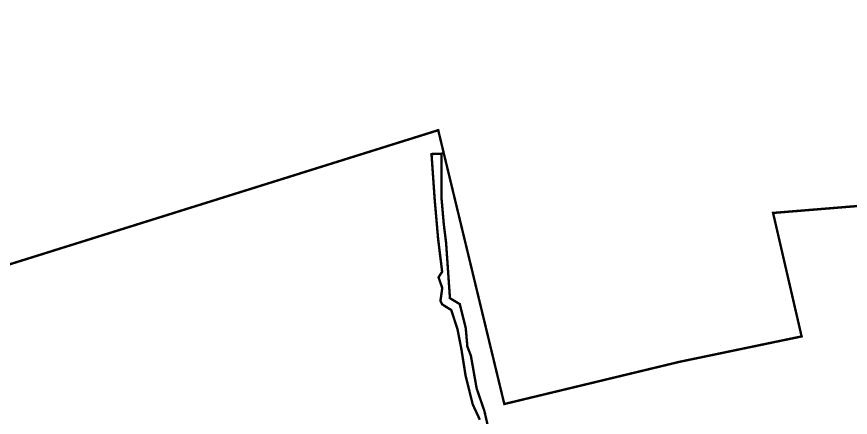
# Model space of a CAD drawing. Header units: metres. Extents: x 561401 to 594056, y 8460144 to 8508504.
# Drawn here: x 576346.4 to 576416.3, y 8492592 to 8492625.6 of the extents above; entities that cross this region are included whole.
import ezdxf

# ---------------------------------------------------------------- set-up
doc = ezdxf.new("R2010")
doc.units = ezdxf.units.M
doc.layers.add('1.2. AFECTADOS BASE GRAFICA ESTATAL NO INSCRITO', color=30, linetype='Continuous')
doc.layers.add('1.7 PIRCA DE PIEDRA', color=8, linetype='Continuous')

msp = doc.modelspace()

# ---------------------------------------------------------------- linework, layer by layer
at = {"layer": '1.2. AFECTADOS BASE GRAFICA ESTATAL NO INSCRITO', "color": 64, "linetype": 'Continuous', "lineweight": -3, "const_width": 0.2}
msp.add_lwpolyline([(576475.056, 8492622.576), (576459.813, 8492625.455), (576454.781, 8492618.623), (576424.26, 8492619.503), (576419.814, 8492609.938), (576409.834, 8492609.124), (576412.228, 8492598.778), (576401.971, 8492596.648), (576387.285, 8492593.115), (576381.74, 8492616.057), (576341.021, 8492603.33)], dxfattribs=at)
at = {"layer": '1.7 PIRCA DE PIEDRA', "color": 64, "linetype": 'Continuous', "lineweight": -3, "const_width": 0.2}
msp.add_lwpolyline([(576386.314, 8492589.494), (576385.611, 8492592.539), (576384.964, 8492594.418), (576384.48, 8492597.164), (576384.185, 8492597.933), (576384.049, 8492599.48), (576383.549, 8492601.487), (576382.724, 8492601.983), (576382.399, 8492606.629), (576382.202, 8492608.226), (576382.02, 8492610.317), (576382.02, 8492614.088), (576381.177, 8492614.058), (576381.446, 8492610.213), (576381.732, 8492606.94), (576382.069, 8492604.199), (576381.768, 8492603.735), (576382.078, 8492602.834), (576381.927, 8492601.755), (576382.067, 8492601.469), (576382.834, 8492600.989), (576383.36, 8492599.37), (576383.692, 8492597.665), (576384.037, 8492595.484), (576384.638, 8492593.074), (576385.233, 8492591.799)], dxfattribs=at)

doc.saveas('drawing.dxf')
